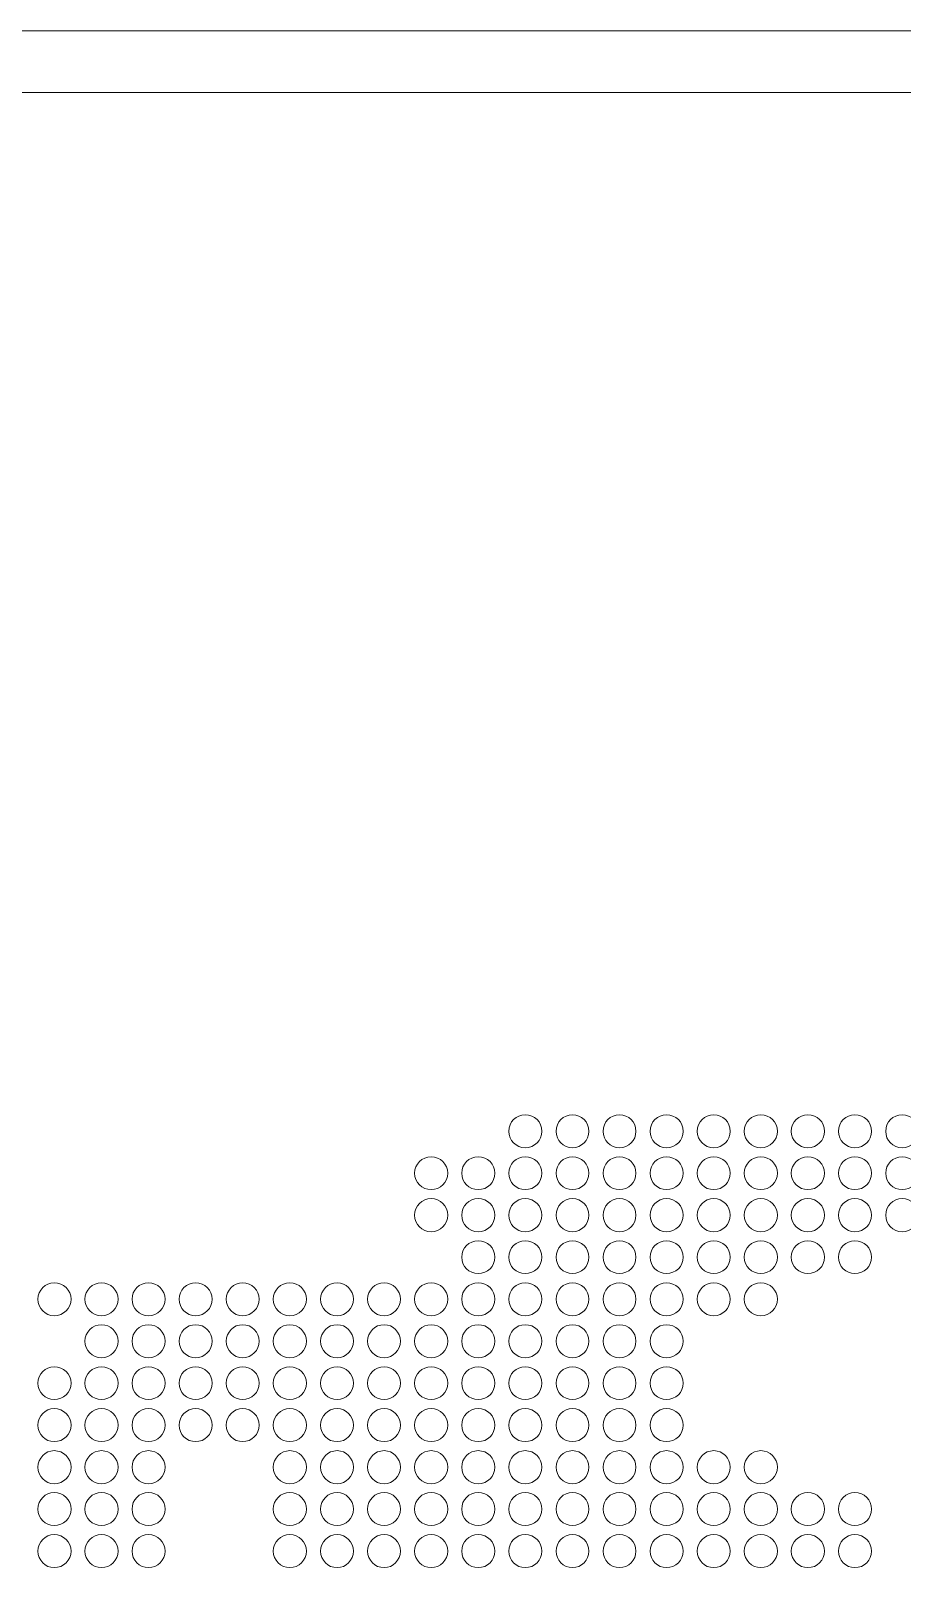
# Model space of a CAD drawing. Header units: inches. Extents: x 243 to 900, y -519 to -86.
# Drawn here: x 402.2 to 448, y -166.8 to -85.8 of the extents above; entities that cross this region are included whole.
import ezdxf

# ---------------------------------------------------------------- set-up
doc = ezdxf.new("R2010")
doc.units = ezdxf.units.IN
doc.header["$MEASUREMENT"] = 0
doc.layers.add('Layer 1', color=7, linetype='Continuous')

# ---------------------------------------------------------------- blocks, each defined once
blk = doc.blocks.new('block 3')
at = {"layer": 'Layer 1', "lineweight": 0}
blk.add_open_spline([(898.138, -484.267), (898.138, -494.991), (889.368, -503.763), (878.645, -503.763), (878.645, -503.763), (266.12, -503.763), (266.12, -503.763), (255.397, -503.763), (246.624, -494.991), (246.624, -484.267), (246.624, -484.267), (246.624, -108.507), (246.624, -108.507), (246.624, -97.783), (255.397, -89.011), (266.12, -89.011), (266.12, -89.011), (878.645, -89.011), (878.645, -89.011), (889.368, -89.011), (898.138, -97.783), (898.138, -108.507), (898.138, -108.507), (898.138, -484.267), (898.138, -484.267)], degree=3, knots=[0, 0, 0, 0, 1, 1, 1, 2, 2, 2, 3, 3, 3, 4, 4, 4, 5, 5, 5, 6, 6, 6, 7, 7, 7, 8, 8, 8, 8], dxfattribs=at)
blk = doc.blocks.new('block 2')
at = {"layer": 'Layer 1', "lineweight": 0}
blk.add_lwpolyline([(243.211, -85.772), (899.965, -85.772), (899.965, -506.876), (243.211, -506.876), (243.211, -85.772)], dxfattribs=at)
at = {"layer": 'Layer 1'}
blk.add_blockref('block 3', (0, 0), dxfattribs=at)
blk = doc.blocks.new('block 7')
at = {"layer": 'Layer 1', "lineweight": 0}
for points in [[(429.084, -143.611), (429.084, -144.081), (428.701, -144.48), (428.211, -144.48), (427.741, -144.48), (427.344, -144.081), (427.344, -143.611), (427.344, -143.121), (427.741, -142.739), (428.211, -142.739), (428.701, -142.739), (429.084, -143.121), (429.084, -143.611)], [(431.556, -143.611), (431.556, -144.081), (431.173, -144.48), (430.686, -144.48), (430.213, -144.48), (429.832, -144.081), (429.832, -143.611), (429.832, -143.121), (430.213, -142.739), (430.686, -142.739), (431.173, -142.739), (431.556, -143.121), (431.556, -143.611)], [(434.028, -143.611), (434.028, -144.081), (433.645, -144.48), (433.156, -144.48), (432.685, -144.48), (432.304, -144.081), (432.304, -143.611), (432.304, -143.121), (432.685, -142.739), (433.156, -142.739), (433.645, -142.739), (434.028, -143.121), (434.028, -143.611)], [(436.513, -143.611), (436.513, -144.081), (436.119, -144.48), (435.628, -144.48), (435.16, -144.48), (434.774, -144.081), (434.774, -143.611), (434.774, -143.121), (435.16, -142.739), (435.628, -142.739), (436.119, -142.739), (436.513, -143.121), (436.513, -143.611)], [(438.985, -143.611), (438.985, -144.081), (438.589, -144.48), (438.118, -144.48), (437.629, -144.48), (437.246, -144.081), (437.246, -143.611), (437.246, -143.121), (437.629, -142.739), (438.118, -142.739), (438.589, -142.739), (438.985, -143.121), (438.985, -143.611)], [(441.457, -143.611), (441.457, -144.081), (441.061, -144.48), (440.59, -144.48), (440.114, -144.48), (439.72, -144.081), (439.72, -143.611), (439.72, -143.121), (440.114, -142.739), (440.59, -142.739), (441.061, -142.739), (441.457, -143.121), (441.457, -143.611)], [(443.932, -143.611), (443.932, -144.081), (443.549, -144.48), (443.059, -144.48), (442.589, -144.48), (442.19, -144.081), (442.19, -143.611), (442.19, -143.121), (442.589, -142.739), (443.059, -142.739), (443.549, -142.739), (443.932, -143.121), (443.932, -143.611)], [(446.404, -143.611), (446.404, -144.081), (446.021, -144.48), (445.534, -144.48), (445.061, -144.48), (444.664, -144.081), (444.664, -143.611), (444.664, -143.121), (445.061, -142.739), (445.534, -142.739), (446.021, -142.739), (446.404, -143.121), (446.404, -143.611)], [(448.873, -143.611), (448.873, -144.081), (448.493, -144.48), (448.019, -144.48), (447.53, -144.48), (447.15, -144.081), (447.15, -143.611), (447.15, -143.121), (447.53, -142.739), (448.019, -142.739), (448.493, -142.739), (448.873, -143.121), (448.873, -143.611)]]:
    blk.add_open_spline(points, degree=3, knots=[0, 0, 0, 0, 1, 1, 1, 2, 2, 2, 3, 3, 3, 4, 4, 4, 4], dxfattribs=at)
blk = doc.blocks.new('block 8')
at = {"layer": 'Layer 1', "lineweight": 0}
for points in [[(424.137, -145.806), (424.137, -146.294), (423.744, -146.676), (423.27, -146.676), (422.781, -146.676), (422.401, -146.294), (422.401, -145.806), (422.401, -145.334), (422.781, -144.952), (423.27, -144.952), (423.744, -144.952), (424.137, -145.334), (424.137, -145.806)], [(426.612, -145.806), (426.612, -146.294), (426.231, -146.676), (425.742, -146.676), (425.253, -146.676), (424.872, -146.294), (424.872, -145.806), (424.872, -145.334), (425.253, -144.952), (425.742, -144.952), (426.231, -144.952), (426.612, -145.334), (426.612, -145.806)], [(429.084, -145.806), (429.084, -146.294), (428.701, -146.676), (428.211, -146.676), (427.741, -146.676), (427.344, -146.294), (427.344, -145.806), (427.344, -145.334), (427.741, -144.952), (428.211, -144.952), (428.701, -144.952), (429.084, -145.334), (429.084, -145.806)], [(431.556, -145.806), (431.556, -146.294), (431.173, -146.676), (430.686, -146.676), (430.213, -146.676), (429.832, -146.294), (429.832, -145.806), (429.832, -145.334), (430.213, -144.952), (430.686, -144.952), (431.173, -144.952), (431.556, -145.334), (431.556, -145.806)], [(434.028, -145.806), (434.028, -146.294), (433.645, -146.676), (433.156, -146.676), (432.685, -146.676), (432.304, -146.294), (432.304, -145.806), (432.304, -145.334), (432.685, -144.952), (433.156, -144.952), (433.645, -144.952), (434.028, -145.334), (434.028, -145.806)], [(436.513, -145.806), (436.513, -146.294), (436.119, -146.676), (435.628, -146.676), (435.16, -146.676), (434.774, -146.294), (434.774, -145.806), (434.774, -145.334), (435.16, -144.952), (435.628, -144.952), (436.119, -144.952), (436.513, -145.334), (436.513, -145.806)], [(438.985, -145.806), (438.985, -146.294), (438.589, -146.676), (438.118, -146.676), (437.629, -146.676), (437.246, -146.294), (437.246, -145.806), (437.246, -145.334), (437.629, -144.952), (438.118, -144.952), (438.589, -144.952), (438.985, -145.334), (438.985, -145.806)], [(441.457, -145.806), (441.457, -146.294), (441.061, -146.676), (440.59, -146.676), (440.114, -146.676), (439.72, -146.294), (439.72, -145.806), (439.72, -145.334), (440.114, -144.952), (440.59, -144.952), (441.061, -144.952), (441.457, -145.334), (441.457, -145.806)], [(443.932, -145.806), (443.932, -146.294), (443.549, -146.676), (443.059, -146.676), (442.589, -146.676), (442.19, -146.294), (442.19, -145.806), (442.19, -145.334), (442.589, -144.952), (443.059, -144.952), (443.549, -144.952), (443.932, -145.334), (443.932, -145.806)], [(446.404, -145.806), (446.404, -146.294), (446.021, -146.676), (445.534, -146.676), (445.061, -146.676), (444.664, -146.294), (444.664, -145.806), (444.664, -145.334), (445.061, -144.952), (445.534, -144.952), (446.021, -144.952), (446.404, -145.334), (446.404, -145.806)], [(448.873, -145.806), (448.873, -146.294), (448.493, -146.676), (448.019, -146.676), (447.53, -146.676), (447.15, -146.294), (447.15, -145.806), (447.15, -145.334), (447.53, -144.952), (448.019, -144.952), (448.493, -144.952), (448.873, -145.334), (448.873, -145.806)]]:
    blk.add_open_spline(points, degree=3, knots=[0, 0, 0, 0, 1, 1, 1, 2, 2, 2, 3, 3, 3, 4, 4, 4, 4], dxfattribs=at)
blk = doc.blocks.new('block 9')
at = {"layer": 'Layer 1', "lineweight": 0}
for points in [[(424.137, -148.018), (424.137, -148.491), (423.744, -148.889), (423.27, -148.889), (422.781, -148.889), (422.401, -148.491), (422.401, -148.018), (422.401, -147.545), (422.781, -147.148), (423.27, -147.148), (423.744, -147.148), (424.137, -147.545), (424.137, -148.018)], [(426.612, -148.018), (426.612, -148.491), (426.231, -148.889), (425.742, -148.889), (425.253, -148.889), (424.872, -148.491), (424.872, -148.018), (424.872, -147.545), (425.253, -147.148), (425.742, -147.148), (426.231, -147.148), (426.612, -147.545), (426.612, -148.018)], [(429.084, -148.018), (429.084, -148.491), (428.701, -148.889), (428.211, -148.889), (427.741, -148.889), (427.344, -148.491), (427.344, -148.018), (427.344, -147.545), (427.741, -147.148), (428.211, -147.148), (428.701, -147.148), (429.084, -147.545), (429.084, -148.018)], [(431.556, -148.018), (431.556, -148.491), (431.173, -148.889), (430.686, -148.889), (430.213, -148.889), (429.832, -148.491), (429.832, -148.018), (429.832, -147.545), (430.213, -147.148), (430.686, -147.148), (431.173, -147.148), (431.556, -147.545), (431.556, -148.018)], [(434.028, -148.018), (434.028, -148.491), (433.645, -148.889), (433.156, -148.889), (432.685, -148.889), (432.304, -148.491), (432.304, -148.018), (432.304, -147.545), (432.685, -147.148), (433.156, -147.148), (433.645, -147.148), (434.028, -147.545), (434.028, -148.018)], [(436.513, -148.018), (436.513, -148.491), (436.119, -148.889), (435.628, -148.889), (435.16, -148.889), (434.774, -148.491), (434.774, -148.018), (434.774, -147.545), (435.16, -147.148), (435.628, -147.148), (436.119, -147.148), (436.513, -147.545), (436.513, -148.018)], [(438.985, -148.018), (438.985, -148.491), (438.589, -148.889), (438.118, -148.889), (437.629, -148.889), (437.246, -148.491), (437.246, -148.018), (437.246, -147.545), (437.629, -147.148), (438.118, -147.148), (438.589, -147.148), (438.985, -147.545), (438.985, -148.018)], [(441.457, -148.018), (441.457, -148.491), (441.061, -148.889), (440.59, -148.889), (440.114, -148.889), (439.72, -148.491), (439.72, -148.018), (439.72, -147.545), (440.114, -147.148), (440.59, -147.148), (441.061, -147.148), (441.457, -147.545), (441.457, -148.018)], [(443.932, -148.018), (443.932, -148.491), (443.549, -148.889), (443.059, -148.889), (442.589, -148.889), (442.19, -148.491), (442.19, -148.018), (442.19, -147.545), (442.589, -147.148), (443.059, -147.148), (443.549, -147.148), (443.932, -147.545), (443.932, -148.018)], [(446.404, -148.018), (446.404, -148.491), (446.021, -148.889), (445.534, -148.889), (445.061, -148.889), (444.664, -148.491), (444.664, -148.018), (444.664, -147.545), (445.061, -147.148), (445.534, -147.148), (446.021, -147.148), (446.404, -147.545), (446.404, -148.018)], [(448.873, -148.018), (448.873, -148.491), (448.493, -148.889), (448.019, -148.889), (447.53, -148.889), (447.15, -148.491), (447.15, -148.018), (447.15, -147.545), (447.53, -147.148), (448.019, -147.148), (448.493, -147.148), (448.873, -147.545), (448.873, -148.018)]]:
    blk.add_open_spline(points, degree=3, knots=[0, 0, 0, 0, 1, 1, 1, 2, 2, 2, 3, 3, 3, 4, 4, 4, 4], dxfattribs=at)
blk = doc.blocks.new('block 10')
at = {"layer": 'Layer 1', "lineweight": 0}
for points in [[(426.612, -150.232), (426.612, -150.703), (426.231, -151.086), (425.742, -151.086), (425.253, -151.086), (424.872, -150.703), (424.872, -150.232), (424.872, -149.742), (425.253, -149.361), (425.742, -149.361), (426.231, -149.361), (426.612, -149.742), (426.612, -150.232)], [(429.084, -150.232), (429.084, -150.703), (428.701, -151.086), (428.211, -151.086), (427.741, -151.086), (427.344, -150.703), (427.344, -150.232), (427.344, -149.742), (427.741, -149.361), (428.211, -149.361), (428.701, -149.361), (429.084, -149.742), (429.084, -150.232)], [(431.556, -150.232), (431.556, -150.703), (431.173, -151.086), (430.686, -151.086), (430.213, -151.086), (429.832, -150.703), (429.832, -150.232), (429.832, -149.742), (430.213, -149.361), (430.686, -149.361), (431.173, -149.361), (431.556, -149.742), (431.556, -150.232)], [(434.028, -150.232), (434.028, -150.703), (433.645, -151.086), (433.156, -151.086), (432.685, -151.086), (432.304, -150.703), (432.304, -150.232), (432.304, -149.742), (432.685, -149.361), (433.156, -149.361), (433.645, -149.361), (434.028, -149.742), (434.028, -150.232)], [(436.513, -150.232), (436.513, -150.703), (436.119, -151.086), (435.628, -151.086), (435.16, -151.086), (434.774, -150.703), (434.774, -150.232), (434.774, -149.742), (435.16, -149.361), (435.628, -149.361), (436.119, -149.361), (436.513, -149.742), (436.513, -150.232)], [(438.985, -150.232), (438.985, -150.703), (438.589, -151.086), (438.118, -151.086), (437.629, -151.086), (437.246, -150.703), (437.246, -150.232), (437.246, -149.742), (437.629, -149.361), (438.118, -149.361), (438.589, -149.361), (438.985, -149.742), (438.985, -150.232)], [(441.457, -150.232), (441.457, -150.703), (441.061, -151.086), (440.59, -151.086), (440.114, -151.086), (439.72, -150.703), (439.72, -150.232), (439.72, -149.742), (440.114, -149.361), (440.59, -149.361), (441.061, -149.361), (441.457, -149.742), (441.457, -150.232)], [(443.932, -150.232), (443.932, -150.703), (443.549, -151.086), (443.059, -151.086), (442.589, -151.086), (442.19, -150.703), (442.19, -150.232), (442.19, -149.742), (442.589, -149.361), (443.059, -149.361), (443.549, -149.361), (443.932, -149.742), (443.932, -150.232)], [(446.404, -150.232), (446.404, -150.703), (446.021, -151.086), (445.534, -151.086), (445.061, -151.086), (444.664, -150.703), (444.664, -150.232), (444.664, -149.742), (445.061, -149.361), (445.534, -149.361), (446.021, -149.361), (446.404, -149.742), (446.404, -150.232)]]:
    blk.add_open_spline(points, degree=3, knots=[0, 0, 0, 0, 1, 1, 1, 2, 2, 2, 3, 3, 3, 4, 4, 4, 4], dxfattribs=at)
blk = doc.blocks.new('block 11')
at = {"layer": 'Layer 1', "lineweight": 0}
for points in [[(404.348, -152.428), (404.348, -152.917), (403.952, -153.299), (403.465, -153.299), (402.992, -153.299), (402.611, -152.917), (402.611, -152.428), (402.611, -151.957), (402.992, -151.574), (403.465, -151.574), (403.952, -151.574), (404.348, -151.957), (404.348, -152.428)], [(406.82, -152.428), (406.82, -152.917), (406.424, -153.299), (405.95, -153.299), (405.461, -153.299), (405.08, -152.917), (405.08, -152.428), (405.08, -151.957), (405.461, -151.574), (405.95, -151.574), (406.424, -151.574), (406.82, -151.957), (406.82, -152.428)], [(409.29, -152.428), (409.29, -152.917), (408.896, -153.299), (408.422, -153.299), (407.936, -153.299), (407.553, -152.917), (407.553, -152.428), (407.553, -151.957), (407.936, -151.574), (408.422, -151.574), (408.896, -151.574), (409.29, -151.957), (409.29, -152.428)], [(411.764, -152.428), (411.764, -152.917), (411.368, -153.299), (410.894, -153.299), (410.421, -153.299), (410.025, -152.917), (410.025, -152.428), (410.025, -151.957), (410.421, -151.574), (410.894, -151.574), (411.368, -151.574), (411.764, -151.957), (411.764, -152.428)], [(414.234, -152.428), (414.234, -152.917), (413.84, -153.299), (413.366, -153.299), (412.893, -153.299), (412.497, -152.917), (412.497, -152.428), (412.497, -151.957), (412.893, -151.574), (413.366, -151.574), (413.84, -151.574), (414.234, -151.957), (414.234, -152.428)], [(416.711, -152.428), (416.711, -152.917), (416.325, -153.299), (415.838, -153.299), (415.368, -153.299), (414.966, -152.917), (414.966, -152.428), (414.966, -151.957), (415.368, -151.574), (415.838, -151.574), (416.325, -151.574), (416.711, -151.957), (416.711, -152.428)], [(419.18, -152.428), (419.18, -152.917), (418.799, -153.299), (418.326, -153.299), (417.837, -153.299), (417.459, -152.917), (417.459, -152.428), (417.459, -151.957), (417.837, -151.574), (418.326, -151.574), (418.799, -151.574), (419.18, -151.957), (419.18, -152.428)], [(421.655, -152.428), (421.655, -152.917), (421.269, -153.299), (420.798, -153.299), (420.312, -153.299), (419.928, -152.917), (419.928, -152.428), (419.928, -151.957), (420.312, -151.574), (420.798, -151.574), (421.269, -151.574), (421.655, -151.957), (421.655, -152.428)], [(424.137, -152.428), (424.137, -152.917), (423.744, -153.299), (423.27, -153.299), (422.781, -153.299), (422.401, -152.917), (422.401, -152.428), (422.401, -151.957), (422.781, -151.574), (423.27, -151.574), (423.744, -151.574), (424.137, -151.957), (424.137, -152.428)], [(426.612, -152.428), (426.612, -152.917), (426.231, -153.299), (425.742, -153.299), (425.253, -153.299), (424.872, -152.917), (424.872, -152.428), (424.872, -151.957), (425.253, -151.574), (425.742, -151.574), (426.231, -151.574), (426.612, -151.957), (426.612, -152.428)], [(429.084, -152.428), (429.084, -152.917), (428.701, -153.299), (428.211, -153.299), (427.741, -153.299), (427.344, -152.917), (427.344, -152.428), (427.344, -151.957), (427.741, -151.574), (428.211, -151.574), (428.701, -151.574), (429.084, -151.957), (429.084, -152.428)], [(431.556, -152.428), (431.556, -152.917), (431.173, -153.299), (430.686, -153.299), (430.213, -153.299), (429.832, -152.917), (429.832, -152.428), (429.832, -151.957), (430.213, -151.574), (430.686, -151.574), (431.173, -151.574), (431.556, -151.957), (431.556, -152.428)], [(434.028, -152.428), (434.028, -152.917), (433.645, -153.299), (433.156, -153.299), (432.685, -153.299), (432.304, -152.917), (432.304, -152.428), (432.304, -151.957), (432.685, -151.574), (433.156, -151.574), (433.645, -151.574), (434.028, -151.957), (434.028, -152.428)], [(436.513, -152.428), (436.513, -152.917), (436.119, -153.299), (435.628, -153.299), (435.16, -153.299), (434.774, -152.917), (434.774, -152.428), (434.774, -151.957), (435.16, -151.574), (435.628, -151.574), (436.119, -151.574), (436.513, -151.957), (436.513, -152.428)], [(438.985, -152.428), (438.985, -152.917), (438.589, -153.299), (438.118, -153.299), (437.629, -153.299), (437.246, -152.917), (437.246, -152.428), (437.246, -151.957), (437.629, -151.574), (438.118, -151.574), (438.589, -151.574), (438.985, -151.957), (438.985, -152.428)], [(441.457, -152.428), (441.457, -152.917), (441.061, -153.299), (440.59, -153.299), (440.114, -153.299), (439.72, -152.917), (439.72, -152.428), (439.72, -151.957), (440.114, -151.574), (440.59, -151.574), (441.061, -151.574), (441.457, -151.957), (441.457, -152.428)]]:
    blk.add_open_spline(points, degree=3, knots=[0, 0, 0, 0, 1, 1, 1, 2, 2, 2, 3, 3, 3, 4, 4, 4, 4], dxfattribs=at)
blk = doc.blocks.new('block 12')
at = {"layer": 'Layer 1', "lineweight": 0}
for points in [[(406.82, -154.642), (406.82, -155.114), (406.424, -155.512), (405.95, -155.512), (405.461, -155.512), (405.08, -155.114), (405.08, -154.642), (405.08, -154.167), (405.461, -153.772), (405.95, -153.772), (406.424, -153.772), (406.82, -154.167), (406.82, -154.642)], [(409.29, -154.642), (409.29, -155.114), (408.896, -155.512), (408.422, -155.512), (407.936, -155.512), (407.553, -155.114), (407.553, -154.642), (407.553, -154.167), (407.936, -153.772), (408.422, -153.772), (408.896, -153.772), (409.29, -154.167), (409.29, -154.642)], [(411.764, -154.642), (411.764, -155.114), (411.368, -155.512), (410.894, -155.512), (410.421, -155.512), (410.025, -155.114), (410.025, -154.642), (410.025, -154.167), (410.421, -153.772), (410.894, -153.772), (411.368, -153.772), (411.764, -154.167), (411.764, -154.642)], [(414.234, -154.642), (414.234, -155.114), (413.84, -155.512), (413.366, -155.512), (412.893, -155.512), (412.497, -155.114), (412.497, -154.642), (412.497, -154.167), (412.893, -153.772), (413.366, -153.772), (413.84, -153.772), (414.234, -154.167), (414.234, -154.642)], [(416.711, -154.642), (416.711, -155.114), (416.325, -155.512), (415.838, -155.512), (415.368, -155.512), (414.966, -155.114), (414.966, -154.642), (414.966, -154.167), (415.368, -153.772), (415.838, -153.772), (416.325, -153.772), (416.711, -154.167), (416.711, -154.642)], [(419.18, -154.642), (419.18, -155.114), (418.799, -155.512), (418.326, -155.512), (417.837, -155.512), (417.459, -155.114), (417.459, -154.642), (417.459, -154.167), (417.837, -153.772), (418.326, -153.772), (418.799, -153.772), (419.18, -154.167), (419.18, -154.642)], [(421.655, -154.642), (421.655, -155.114), (421.269, -155.512), (420.798, -155.512), (420.312, -155.512), (419.928, -155.114), (419.928, -154.642), (419.928, -154.167), (420.312, -153.772), (420.798, -153.772), (421.269, -153.772), (421.655, -154.167), (421.655, -154.642)], [(424.137, -154.642), (424.137, -155.114), (423.744, -155.512), (423.27, -155.512), (422.781, -155.512), (422.401, -155.114), (422.401, -154.642), (422.401, -154.167), (422.781, -153.772), (423.27, -153.772), (423.744, -153.772), (424.137, -154.167), (424.137, -154.642)], [(426.612, -154.642), (426.612, -155.114), (426.231, -155.512), (425.742, -155.512), (425.253, -155.512), (424.872, -155.114), (424.872, -154.642), (424.872, -154.167), (425.253, -153.772), (425.742, -153.772), (426.231, -153.772), (426.612, -154.167), (426.612, -154.642)], [(429.084, -154.642), (429.084, -155.114), (428.701, -155.512), (428.211, -155.512), (427.741, -155.512), (427.344, -155.114), (427.344, -154.642), (427.344, -154.167), (427.741, -153.772), (428.211, -153.772), (428.701, -153.772), (429.084, -154.167), (429.084, -154.642)], [(431.556, -154.642), (431.556, -155.114), (431.173, -155.512), (430.686, -155.512), (430.213, -155.512), (429.832, -155.114), (429.832, -154.642), (429.832, -154.167), (430.213, -153.772), (430.686, -153.772), (431.173, -153.772), (431.556, -154.167), (431.556, -154.642)], [(434.028, -154.642), (434.028, -155.114), (433.645, -155.512), (433.156, -155.512), (432.685, -155.512), (432.304, -155.114), (432.304, -154.642), (432.304, -154.167), (432.685, -153.772), (433.156, -153.772), (433.645, -153.772), (434.028, -154.167), (434.028, -154.642)], [(436.513, -154.642), (436.513, -155.114), (436.119, -155.512), (435.628, -155.512), (435.16, -155.512), (434.774, -155.114), (434.774, -154.642), (434.774, -154.167), (435.16, -153.772), (435.628, -153.772), (436.119, -153.772), (436.513, -154.167), (436.513, -154.642)]]:
    blk.add_open_spline(points, degree=3, knots=[0, 0, 0, 0, 1, 1, 1, 2, 2, 2, 3, 3, 3, 4, 4, 4, 4], dxfattribs=at)
blk = doc.blocks.new('block 13')
at = {"layer": 'Layer 1', "lineweight": 0}
for points in [[(404.348, -156.839), (404.348, -157.327), (403.952, -157.709), (403.465, -157.709), (402.992, -157.709), (402.611, -157.327), (402.611, -156.839), (402.611, -156.364), (402.992, -155.985), (403.465, -155.985), (403.952, -155.985), (404.348, -156.364), (404.348, -156.839)], [(406.82, -156.839), (406.82, -157.327), (406.424, -157.709), (405.95, -157.709), (405.461, -157.709), (405.08, -157.327), (405.08, -156.839), (405.08, -156.364), (405.461, -155.985), (405.95, -155.985), (406.424, -155.985), (406.82, -156.364), (406.82, -156.839)], [(409.29, -156.839), (409.29, -157.327), (408.896, -157.709), (408.422, -157.709), (407.936, -157.709), (407.553, -157.327), (407.553, -156.839), (407.553, -156.364), (407.936, -155.985), (408.422, -155.985), (408.896, -155.985), (409.29, -156.364), (409.29, -156.839)], [(411.764, -156.839), (411.764, -157.327), (411.368, -157.709), (410.894, -157.709), (410.421, -157.709), (410.025, -157.327), (410.025, -156.839), (410.025, -156.364), (410.421, -155.985), (410.894, -155.985), (411.368, -155.985), (411.764, -156.364), (411.764, -156.839)], [(414.234, -156.839), (414.234, -157.327), (413.84, -157.709), (413.366, -157.709), (412.893, -157.709), (412.497, -157.327), (412.497, -156.839), (412.497, -156.364), (412.893, -155.985), (413.366, -155.985), (413.84, -155.985), (414.234, -156.364), (414.234, -156.839)], [(416.711, -156.839), (416.711, -157.327), (416.325, -157.709), (415.838, -157.709), (415.368, -157.709), (414.966, -157.327), (414.966, -156.839), (414.966, -156.364), (415.368, -155.985), (415.838, -155.985), (416.325, -155.985), (416.711, -156.364), (416.711, -156.839)], [(419.18, -156.839), (419.18, -157.327), (418.799, -157.709), (418.326, -157.709), (417.837, -157.709), (417.459, -157.327), (417.459, -156.839), (417.459, -156.364), (417.837, -155.985), (418.326, -155.985), (418.799, -155.985), (419.18, -156.364), (419.18, -156.839)], [(421.655, -156.839), (421.655, -157.327), (421.269, -157.709), (420.798, -157.709), (420.312, -157.709), (419.928, -157.327), (419.928, -156.839), (419.928, -156.364), (420.312, -155.985), (420.798, -155.985), (421.269, -155.985), (421.655, -156.364), (421.655, -156.839)], [(424.137, -156.839), (424.137, -157.327), (423.744, -157.709), (423.27, -157.709), (422.781, -157.709), (422.401, -157.327), (422.401, -156.839), (422.401, -156.364), (422.781, -155.985), (423.27, -155.985), (423.744, -155.985), (424.137, -156.364), (424.137, -156.839)], [(426.612, -156.839), (426.612, -157.327), (426.231, -157.709), (425.742, -157.709), (425.253, -157.709), (424.872, -157.327), (424.872, -156.839), (424.872, -156.364), (425.253, -155.985), (425.742, -155.985), (426.231, -155.985), (426.612, -156.364), (426.612, -156.839)], [(429.084, -156.839), (429.084, -157.327), (428.701, -157.709), (428.211, -157.709), (427.741, -157.709), (427.344, -157.327), (427.344, -156.839), (427.344, -156.364), (427.741, -155.985), (428.211, -155.985), (428.701, -155.985), (429.084, -156.364), (429.084, -156.839)], [(431.556, -156.839), (431.556, -157.327), (431.173, -157.709), (430.686, -157.709), (430.213, -157.709), (429.832, -157.327), (429.832, -156.839), (429.832, -156.364), (430.213, -155.985), (430.686, -155.985), (431.173, -155.985), (431.556, -156.364), (431.556, -156.839)], [(434.028, -156.839), (434.028, -157.327), (433.645, -157.709), (433.156, -157.709), (432.685, -157.709), (432.304, -157.327), (432.304, -156.839), (432.304, -156.364), (432.685, -155.985), (433.156, -155.985), (433.645, -155.985), (434.028, -156.364), (434.028, -156.839)], [(436.513, -156.839), (436.513, -157.327), (436.119, -157.709), (435.628, -157.709), (435.16, -157.709), (434.774, -157.327), (434.774, -156.839), (434.774, -156.364), (435.16, -155.985), (435.628, -155.985), (436.119, -155.985), (436.513, -156.364), (436.513, -156.839)]]:
    blk.add_open_spline(points, degree=3, knots=[0, 0, 0, 0, 1, 1, 1, 2, 2, 2, 3, 3, 3, 4, 4, 4, 4], dxfattribs=at)
blk = doc.blocks.new('block 14')
at = {"layer": 'Layer 1', "lineweight": 0}
for points in [[(404.348, -159.051), (404.348, -159.54), (403.952, -159.92), (403.465, -159.92), (402.992, -159.92), (402.611, -159.54), (402.611, -159.051), (402.611, -158.579), (402.992, -158.181), (403.465, -158.181), (403.952, -158.181), (404.348, -158.579), (404.348, -159.051)], [(406.82, -159.051), (406.82, -159.54), (406.424, -159.92), (405.95, -159.92), (405.461, -159.92), (405.08, -159.54), (405.08, -159.051), (405.08, -158.579), (405.461, -158.181), (405.95, -158.181), (406.424, -158.181), (406.82, -158.579), (406.82, -159.051)], [(409.29, -159.051), (409.29, -159.54), (408.896, -159.92), (408.422, -159.92), (407.936, -159.92), (407.553, -159.54), (407.553, -159.051), (407.553, -158.579), (407.936, -158.181), (408.422, -158.181), (408.896, -158.181), (409.29, -158.579), (409.29, -159.051)], [(411.764, -159.051), (411.764, -159.54), (411.368, -159.92), (410.894, -159.92), (410.421, -159.92), (410.025, -159.54), (410.025, -159.051), (410.025, -158.579), (410.421, -158.181), (410.894, -158.181), (411.368, -158.181), (411.764, -158.579), (411.764, -159.051)], [(414.234, -159.051), (414.234, -159.54), (413.84, -159.92), (413.366, -159.92), (412.893, -159.92), (412.497, -159.54), (412.497, -159.051), (412.497, -158.579), (412.893, -158.181), (413.366, -158.181), (413.84, -158.181), (414.234, -158.579), (414.234, -159.051)], [(416.711, -159.051), (416.711, -159.54), (416.325, -159.92), (415.838, -159.92), (415.368, -159.92), (414.966, -159.54), (414.966, -159.051), (414.966, -158.579), (415.368, -158.181), (415.838, -158.181), (416.325, -158.181), (416.711, -158.579), (416.711, -159.051)], [(419.18, -159.051), (419.18, -159.54), (418.799, -159.92), (418.326, -159.92), (417.837, -159.92), (417.459, -159.54), (417.459, -159.051), (417.459, -158.579), (417.837, -158.181), (418.326, -158.181), (418.799, -158.181), (419.18, -158.579), (419.18, -159.051)], [(421.655, -159.051), (421.655, -159.54), (421.269, -159.92), (420.798, -159.92), (420.312, -159.92), (419.928, -159.54), (419.928, -159.051), (419.928, -158.579), (420.312, -158.181), (420.798, -158.181), (421.269, -158.181), (421.655, -158.579), (421.655, -159.051)], [(424.137, -159.051), (424.137, -159.54), (423.744, -159.92), (423.27, -159.92), (422.781, -159.92), (422.401, -159.54), (422.401, -159.051), (422.401, -158.579), (422.781, -158.181), (423.27, -158.181), (423.744, -158.181), (424.137, -158.579), (424.137, -159.051)], [(426.612, -159.051), (426.612, -159.54), (426.231, -159.92), (425.742, -159.92), (425.253, -159.92), (424.872, -159.54), (424.872, -159.051), (424.872, -158.579), (425.253, -158.181), (425.742, -158.181), (426.231, -158.181), (426.612, -158.579), (426.612, -159.051)], [(429.084, -159.051), (429.084, -159.54), (428.701, -159.92), (428.211, -159.92), (427.741, -159.92), (427.344, -159.54), (427.344, -159.051), (427.344, -158.579), (427.741, -158.181), (428.211, -158.181), (428.701, -158.181), (429.084, -158.579), (429.084, -159.051)], [(431.556, -159.051), (431.556, -159.54), (431.173, -159.92), (430.686, -159.92), (430.213, -159.92), (429.832, -159.54), (429.832, -159.051), (429.832, -158.579), (430.213, -158.181), (430.686, -158.181), (431.173, -158.181), (431.556, -158.579), (431.556, -159.051)], [(434.028, -159.051), (434.028, -159.54), (433.645, -159.92), (433.156, -159.92), (432.685, -159.92), (432.304, -159.54), (432.304, -159.051), (432.304, -158.579), (432.685, -158.181), (433.156, -158.181), (433.645, -158.181), (434.028, -158.579), (434.028, -159.051)], [(436.513, -159.051), (436.513, -159.54), (436.119, -159.92), (435.628, -159.92), (435.16, -159.92), (434.774, -159.54), (434.774, -159.051), (434.774, -158.579), (435.16, -158.181), (435.628, -158.181), (436.119, -158.181), (436.513, -158.579), (436.513, -159.051)]]:
    blk.add_open_spline(points, degree=3, knots=[0, 0, 0, 0, 1, 1, 1, 2, 2, 2, 3, 3, 3, 4, 4, 4, 4], dxfattribs=at)
blk = doc.blocks.new('block 15')
at = {"layer": 'Layer 1', "lineweight": 0}
for points in [[(404.348, -161.265), (404.348, -161.735), (403.952, -162.132), (403.465, -162.132), (402.992, -162.132), (402.611, -161.735), (402.611, -161.265), (402.611, -160.79), (402.992, -160.394), (403.465, -160.394), (403.952, -160.394), (404.348, -160.79), (404.348, -161.265)], [(406.82, -161.265), (406.82, -161.735), (406.424, -162.132), (405.95, -162.132), (405.461, -162.132), (405.08, -161.735), (405.08, -161.265), (405.08, -160.79), (405.461, -160.394), (405.95, -160.394), (406.424, -160.394), (406.82, -160.79), (406.82, -161.265)], [(409.29, -161.265), (409.29, -161.735), (408.896, -162.132), (408.422, -162.132), (407.936, -162.132), (407.553, -161.735), (407.553, -161.265), (407.553, -160.79), (407.936, -160.394), (408.422, -160.394), (408.896, -160.394), (409.29, -160.79), (409.29, -161.265)], [(416.711, -161.265), (416.711, -161.735), (416.325, -162.132), (415.838, -162.132), (415.368, -162.132), (414.966, -161.735), (414.966, -161.265), (414.966, -160.79), (415.368, -160.394), (415.838, -160.394), (416.325, -160.394), (416.711, -160.79), (416.711, -161.265)], [(419.18, -161.265), (419.18, -161.735), (418.799, -162.132), (418.326, -162.132), (417.837, -162.132), (417.459, -161.735), (417.459, -161.265), (417.459, -160.79), (417.837, -160.394), (418.326, -160.394), (418.799, -160.394), (419.18, -160.79), (419.18, -161.265)], [(421.655, -161.265), (421.655, -161.735), (421.269, -162.132), (420.798, -162.132), (420.312, -162.132), (419.928, -161.735), (419.928, -161.265), (419.928, -160.79), (420.312, -160.394), (420.798, -160.394), (421.269, -160.394), (421.655, -160.79), (421.655, -161.265)], [(424.137, -161.265), (424.137, -161.735), (423.744, -162.132), (423.27, -162.132), (422.781, -162.132), (422.401, -161.735), (422.401, -161.265), (422.401, -160.79), (422.781, -160.394), (423.27, -160.394), (423.744, -160.394), (424.137, -160.79), (424.137, -161.265)], [(426.612, -161.265), (426.612, -161.735), (426.231, -162.132), (425.742, -162.132), (425.253, -162.132), (424.872, -161.735), (424.872, -161.265), (424.872, -160.79), (425.253, -160.394), (425.742, -160.394), (426.231, -160.394), (426.612, -160.79), (426.612, -161.265)], [(429.084, -161.265), (429.084, -161.735), (428.701, -162.132), (428.211, -162.132), (427.741, -162.132), (427.344, -161.735), (427.344, -161.265), (427.344, -160.79), (427.741, -160.394), (428.211, -160.394), (428.701, -160.394), (429.084, -160.79), (429.084, -161.265)], [(431.556, -161.265), (431.556, -161.735), (431.173, -162.132), (430.686, -162.132), (430.213, -162.132), (429.832, -161.735), (429.832, -161.265), (429.832, -160.79), (430.213, -160.394), (430.686, -160.394), (431.173, -160.394), (431.556, -160.79), (431.556, -161.265)], [(434.028, -161.265), (434.028, -161.735), (433.645, -162.132), (433.156, -162.132), (432.685, -162.132), (432.304, -161.735), (432.304, -161.265), (432.304, -160.79), (432.685, -160.394), (433.156, -160.394), (433.645, -160.394), (434.028, -160.79), (434.028, -161.265)], [(436.513, -161.265), (436.513, -161.735), (436.119, -162.132), (435.628, -162.132), (435.16, -162.132), (434.774, -161.735), (434.774, -161.265), (434.774, -160.79), (435.16, -160.394), (435.628, -160.394), (436.119, -160.394), (436.513, -160.79), (436.513, -161.265)], [(438.985, -161.265), (438.985, -161.735), (438.589, -162.132), (438.118, -162.132), (437.629, -162.132), (437.246, -161.735), (437.246, -161.265), (437.246, -160.79), (437.629, -160.394), (438.118, -160.394), (438.589, -160.394), (438.985, -160.79), (438.985, -161.265)], [(441.457, -161.265), (441.457, -161.735), (441.061, -162.132), (440.59, -162.132), (440.114, -162.132), (439.72, -161.735), (439.72, -161.265), (439.72, -160.79), (440.114, -160.394), (440.59, -160.394), (441.061, -160.394), (441.457, -160.79), (441.457, -161.265)]]:
    blk.add_open_spline(points, degree=3, knots=[0, 0, 0, 0, 1, 1, 1, 2, 2, 2, 3, 3, 3, 4, 4, 4, 4], dxfattribs=at)
blk = doc.blocks.new('block 16')
at = {"layer": 'Layer 1', "lineweight": 0}
for points in [[(404.348, -163.462), (404.348, -163.948), (403.952, -164.332), (403.465, -164.332), (402.992, -164.332), (402.611, -163.948), (402.611, -163.462), (402.611, -162.986), (402.992, -162.589), (403.465, -162.589), (403.952, -162.589), (404.348, -162.986), (404.348, -163.462)], [(406.82, -163.462), (406.82, -163.948), (406.424, -164.332), (405.95, -164.332), (405.461, -164.332), (405.08, -163.948), (405.08, -163.462), (405.08, -162.986), (405.461, -162.589), (405.95, -162.589), (406.424, -162.589), (406.82, -162.986), (406.82, -163.462)], [(409.29, -163.462), (409.29, -163.948), (408.896, -164.332), (408.422, -164.332), (407.936, -164.332), (407.553, -163.948), (407.553, -163.462), (407.553, -162.986), (407.936, -162.589), (408.422, -162.589), (408.896, -162.589), (409.29, -162.986), (409.29, -163.462)], [(416.711, -163.462), (416.711, -163.948), (416.325, -164.332), (415.838, -164.332), (415.368, -164.332), (414.966, -163.948), (414.966, -163.462), (414.966, -162.986), (415.368, -162.589), (415.838, -162.589), (416.325, -162.589), (416.711, -162.986), (416.711, -163.462)], [(419.18, -163.462), (419.18, -163.948), (418.799, -164.332), (418.326, -164.332), (417.837, -164.332), (417.459, -163.948), (417.459, -163.462), (417.459, -162.986), (417.837, -162.589), (418.326, -162.589), (418.799, -162.589), (419.18, -162.986), (419.18, -163.462)], [(421.655, -163.462), (421.655, -163.948), (421.269, -164.332), (420.798, -164.332), (420.312, -164.332), (419.928, -163.948), (419.928, -163.462), (419.928, -162.986), (420.312, -162.589), (420.798, -162.589), (421.269, -162.589), (421.655, -162.986), (421.655, -163.462)], [(424.137, -163.462), (424.137, -163.948), (423.744, -164.332), (423.27, -164.332), (422.781, -164.332), (422.401, -163.948), (422.401, -163.462), (422.401, -162.986), (422.781, -162.589), (423.27, -162.589), (423.744, -162.589), (424.137, -162.986), (424.137, -163.462)], [(426.612, -163.462), (426.612, -163.948), (426.231, -164.332), (425.742, -164.332), (425.253, -164.332), (424.872, -163.948), (424.872, -163.462), (424.872, -162.986), (425.253, -162.589), (425.742, -162.589), (426.231, -162.589), (426.612, -162.986), (426.612, -163.462)], [(429.084, -163.462), (429.084, -163.948), (428.701, -164.332), (428.211, -164.332), (427.741, -164.332), (427.344, -163.948), (427.344, -163.462), (427.344, -162.986), (427.741, -162.589), (428.211, -162.589), (428.701, -162.589), (429.084, -162.986), (429.084, -163.462)], [(431.556, -163.462), (431.556, -163.948), (431.173, -164.332), (430.686, -164.332), (430.213, -164.332), (429.832, -163.948), (429.832, -163.462), (429.832, -162.986), (430.213, -162.589), (430.686, -162.589), (431.173, -162.589), (431.556, -162.986), (431.556, -163.462)], [(434.028, -163.462), (434.028, -163.948), (433.645, -164.332), (433.156, -164.332), (432.685, -164.332), (432.304, -163.948), (432.304, -163.462), (432.304, -162.986), (432.685, -162.589), (433.156, -162.589), (433.645, -162.589), (434.028, -162.986), (434.028, -163.462)], [(436.513, -163.462), (436.513, -163.948), (436.119, -164.332), (435.628, -164.332), (435.16, -164.332), (434.774, -163.948), (434.774, -163.462), (434.774, -162.986), (435.16, -162.589), (435.628, -162.589), (436.119, -162.589), (436.513, -162.986), (436.513, -163.462)], [(438.985, -163.462), (438.985, -163.948), (438.589, -164.332), (438.118, -164.332), (437.629, -164.332), (437.246, -163.948), (437.246, -163.462), (437.246, -162.986), (437.629, -162.589), (438.118, -162.589), (438.589, -162.589), (438.985, -162.986), (438.985, -163.462)], [(441.457, -163.462), (441.457, -163.948), (441.061, -164.332), (440.59, -164.332), (440.114, -164.332), (439.72, -163.948), (439.72, -163.462), (439.72, -162.986), (440.114, -162.589), (440.59, -162.589), (441.061, -162.589), (441.457, -162.986), (441.457, -163.462)], [(443.932, -163.462), (443.932, -163.948), (443.549, -164.332), (443.059, -164.332), (442.589, -164.332), (442.19, -163.948), (442.19, -163.462), (442.19, -162.986), (442.589, -162.589), (443.059, -162.589), (443.549, -162.589), (443.932, -162.986), (443.932, -163.462)], [(446.404, -163.462), (446.404, -163.948), (446.021, -164.332), (445.534, -164.332), (445.061, -164.332), (444.664, -163.948), (444.664, -163.462), (444.664, -162.986), (445.061, -162.589), (445.534, -162.589), (446.021, -162.589), (446.404, -162.986), (446.404, -163.462)]]:
    blk.add_open_spline(points, degree=3, knots=[0, 0, 0, 0, 1, 1, 1, 2, 2, 2, 3, 3, 3, 4, 4, 4, 4], dxfattribs=at)
blk = doc.blocks.new('block 17')
at = {"layer": 'Layer 1', "lineweight": 0}
for points in [[(404.348, -165.674), (404.348, -166.148), (403.952, -166.543), (403.465, -166.543), (402.992, -166.543), (402.611, -166.148), (402.611, -165.674), (402.611, -165.202), (402.992, -164.804), (403.465, -164.804), (403.952, -164.804), (404.348, -165.202), (404.348, -165.674)], [(406.82, -165.674), (406.82, -166.148), (406.424, -166.543), (405.95, -166.543), (405.461, -166.543), (405.08, -166.148), (405.08, -165.674), (405.08, -165.202), (405.461, -164.804), (405.95, -164.804), (406.424, -164.804), (406.82, -165.202), (406.82, -165.674)], [(409.29, -165.674), (409.29, -166.148), (408.896, -166.543), (408.422, -166.543), (407.936, -166.543), (407.553, -166.148), (407.553, -165.674), (407.553, -165.202), (407.936, -164.804), (408.422, -164.804), (408.896, -164.804), (409.29, -165.202), (409.29, -165.674)], [(416.711, -165.674), (416.711, -166.148), (416.325, -166.543), (415.838, -166.543), (415.368, -166.543), (414.966, -166.148), (414.966, -165.674), (414.966, -165.202), (415.368, -164.804), (415.838, -164.804), (416.325, -164.804), (416.711, -165.202), (416.711, -165.674)], [(419.18, -165.674), (419.18, -166.148), (418.799, -166.543), (418.326, -166.543), (417.837, -166.543), (417.459, -166.148), (417.459, -165.674), (417.459, -165.202), (417.837, -164.804), (418.326, -164.804), (418.799, -164.804), (419.18, -165.202), (419.18, -165.674)], [(421.655, -165.674), (421.655, -166.148), (421.269, -166.543), (420.798, -166.543), (420.312, -166.543), (419.928, -166.148), (419.928, -165.674), (419.928, -165.202), (420.312, -164.804), (420.798, -164.804), (421.269, -164.804), (421.655, -165.202), (421.655, -165.674)], [(424.137, -165.674), (424.137, -166.148), (423.744, -166.543), (423.27, -166.543), (422.781, -166.543), (422.401, -166.148), (422.401, -165.674), (422.401, -165.202), (422.781, -164.804), (423.27, -164.804), (423.744, -164.804), (424.137, -165.202), (424.137, -165.674)], [(426.612, -165.674), (426.612, -166.148), (426.231, -166.543), (425.742, -166.543), (425.253, -166.543), (424.872, -166.148), (424.872, -165.674), (424.872, -165.202), (425.253, -164.804), (425.742, -164.804), (426.231, -164.804), (426.612, -165.202), (426.612, -165.674)], [(429.084, -165.674), (429.084, -166.148), (428.701, -166.543), (428.211, -166.543), (427.741, -166.543), (427.344, -166.148), (427.344, -165.674), (427.344, -165.202), (427.741, -164.804), (428.211, -164.804), (428.701, -164.804), (429.084, -165.202), (429.084, -165.674)], [(431.556, -165.674), (431.556, -166.148), (431.173, -166.543), (430.686, -166.543), (430.213, -166.543), (429.832, -166.148), (429.832, -165.674), (429.832, -165.202), (430.213, -164.804), (430.686, -164.804), (431.173, -164.804), (431.556, -165.202), (431.556, -165.674)], [(434.028, -165.674), (434.028, -166.148), (433.645, -166.543), (433.156, -166.543), (432.685, -166.543), (432.304, -166.148), (432.304, -165.674), (432.304, -165.202), (432.685, -164.804), (433.156, -164.804), (433.645, -164.804), (434.028, -165.202), (434.028, -165.674)], [(436.513, -165.674), (436.513, -166.148), (436.119, -166.543), (435.628, -166.543), (435.16, -166.543), (434.774, -166.148), (434.774, -165.674), (434.774, -165.202), (435.16, -164.804), (435.628, -164.804), (436.119, -164.804), (436.513, -165.202), (436.513, -165.674)], [(438.985, -165.674), (438.985, -166.148), (438.589, -166.543), (438.118, -166.543), (437.629, -166.543), (437.246, -166.148), (437.246, -165.674), (437.246, -165.202), (437.629, -164.804), (438.118, -164.804), (438.589, -164.804), (438.985, -165.202), (438.985, -165.674)], [(441.457, -165.674), (441.457, -166.148), (441.061, -166.543), (440.59, -166.543), (440.114, -166.543), (439.72, -166.148), (439.72, -165.674), (439.72, -165.202), (440.114, -164.804), (440.59, -164.804), (441.061, -164.804), (441.457, -165.202), (441.457, -165.674)], [(443.932, -165.674), (443.932, -166.148), (443.549, -166.543), (443.059, -166.543), (442.589, -166.543), (442.19, -166.148), (442.19, -165.674), (442.19, -165.202), (442.589, -164.804), (443.059, -164.804), (443.549, -164.804), (443.932, -165.202), (443.932, -165.674)], [(446.404, -165.674), (446.404, -166.148), (446.021, -166.543), (445.534, -166.543), (445.061, -166.543), (444.664, -166.148), (444.664, -165.674), (444.664, -165.202), (445.061, -164.804), (445.534, -164.804), (446.021, -164.804), (446.404, -165.202), (446.404, -165.674)]]:
    blk.add_open_spline(points, degree=3, knots=[0, 0, 0, 0, 1, 1, 1, 2, 2, 2, 3, 3, 3, 4, 4, 4, 4], dxfattribs=at)
blk = doc.blocks.new('block 5')
at = {"layer": 'Layer 1'}
for name in ['block 7', 'block 8', 'block 9', 'block 10', 'block 11', 'block 12', 'block 13', 'block 14', 'block 15', 'block 16', 'block 17']:
    blk.add_blockref(name, (0, 0), dxfattribs=at)
blk = doc.blocks.new('block 4')
at = {"layer": 'Layer 1'}
blk.add_blockref('block 5', (0, 0), dxfattribs=at)

msp = doc.modelspace()

# ---------------------------------------------------------------- linework, layer by layer
at = {"layer": 'Layer 1', "lineweight": 0}
msp.add_open_spline([(771.889, -89.011), (771.889, -89.011), (266.12, -89.011), (266.12, -89.011), (255.397, -89.011), (246.624, -97.783), (246.624, -108.507), (246.624, -108.507), (246.624, -499.044), (246.624, -499.044), (246.624, -509.767), (255.397, -518.54), (266.12, -518.54), (266.12, -518.54), (371.556, -518.54), (371.556, -518.54), (400.967, -304.591), (562.913, -132.915), (771.889, -89.011)], degree=3, knots=[0, 0, 0, 0, 1, 1, 1, 2, 2, 2, 3, 3, 3, 4, 4, 4, 5, 5, 5, 6, 6, 6, 6], dxfattribs=at)

# ---------------------------------------------------------------- block references
at = {"layer": 'Layer 1'}
for name in ['block 2', 'block 4']:
    msp.add_blockref(name, (0, 0), dxfattribs=at)

doc.saveas('drawing.dxf')
